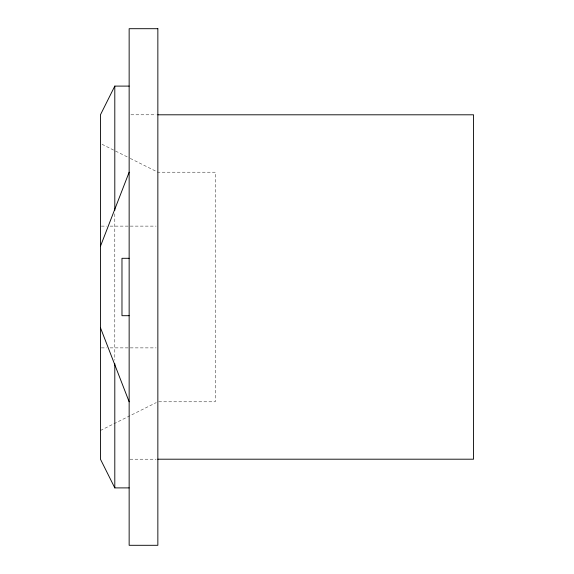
<?xml version="1.0" encoding="UTF-8"?>
<svg xmlns="http://www.w3.org/2000/svg" width="574" height="574" viewBox="0 0 574 574"><rect width="100%" height="100%" fill="white"/><g stroke="black" fill="none" stroke-linecap="round" stroke-linejoin="round"><path stroke-width="0.43" stroke-dasharray="2.87 2.15" d="M100.45 430.5L156.257 402.596M130.944 114.8L156.056 114.8M101.333 226.113L106.635 226.113M110.165 226.113L156.085 226.113M101.333 347.887L106.635 347.887M110.165 347.887L156.085 347.887M158.733 401.8L215.25 401.8L215.25 172.2L157.85 172.2L129.946 158.252M130.018 459.2L156.114 459.2M102.043 144.296L114.8 150.675M115.596 151.077L129.15 157.85M114.8 213.858L114.8 360.142"/><path stroke-width="0.86" d="M100.45 246.275L129.15 172.2M129.15 86.1L114.8 86.1L100.45 114.8L100.45 459.2L114.8 487.9L129.15 487.9M157.85 114.8L473.55 114.8L473.55 459.2L157.85 459.2M129.15 258.3L121.975 258.3L121.975 315.7L129.15 315.7M100.45 327.725L129.15 401.8M114.8 86.1L114.8 210.335M114.8 363.665L114.8 487.9M157.85 28.7L129.15 28.7L129.15 545.3L157.85 545.3L157.85 28.7"/></g></svg>
